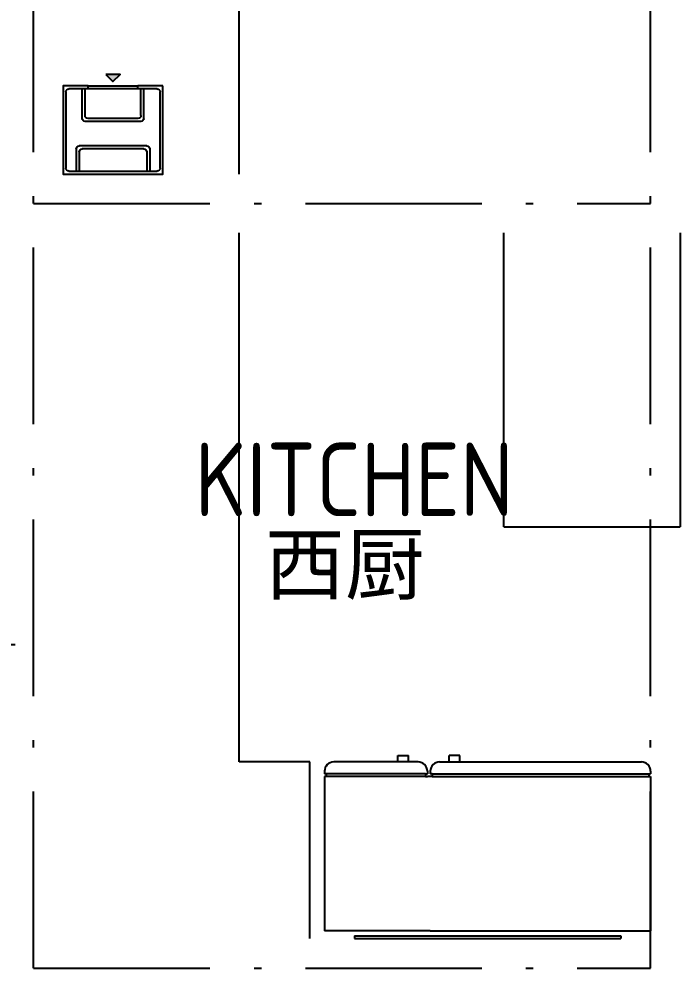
# Model space of a CAD drawing. Extents: x 3694 to 117786, y 20013 to 108631.
# Drawn here: x 24630 to 26880, y 89604 to 92831 of the extents above; entities that cross this region are included whole.
import ezdxf

# ---------------------------------------------------------------- set-up
doc = ezdxf.new("R2010")
doc.units = 0
doc.header["$LTSCALE"] = 1000
doc.header["$MEASUREMENT"] = 0
for name, pattern in [('ACAD_ISO04W100', [30, 24, -3, 0, -3]), ('ACAD_ISO10W100', [18.5, 12, -3, 0.5, -3]), ('DASH', [0.35, 0.25, -0.1])]:
    doc.linetypes.add(name, pattern=pattern)
for name, color, linetype in [('DOTE', 1, 'ACAD_ISO04W100'), ('PUB_TEXT', 7, 'Continuous'), ('家具', 253, 'Continuous')]:
    doc.layers.add(name, color=color, linetype=linetype)
doc.styles.get("Standard").update_dxf_attribs({"font": 'gbenor.shx', "bigfont": 'gbcbig.shx'})

# ---------------------------------------------------------------- blocks, each defined once
blk = doc.blocks.new('A$C146D6EFE')
at = {"layer": '家具'}
for p, q in [((-543.4, 1110), (-534.9, 1110)), ((-534.9, 1104.1), (-534.9, 1110)), ((-534.9, 1104.1), (-524.9, 1104.1)), ((-524.9, 1110), (0, 1110)), ((-524.9, 1104.1), (-524.9, 1110)), ((0, 360), (0, 1110)), ((-574.9, 391.5), (-574.9, 1078.5)), ((16.7, 101.8), (16.7, 1008.2)), ((16.7, 1008.2), (26, 1008.2)), ((26, 101.8), (26, 1008.2)), ((-596.8, 460.9), (-596.8, 424.7)), ((-574.9, 460.9), (-596.8, 460.9)), ((-574.9, 424.7), (-596.8, 424.7)), ((-543.4, 360), (-534.9, 360)), ((-534.9, 365.9), (-524.9, 365.9)), ((-534.9, 365.9), (-534.9, 360)), ((-524.9, 365.9), (-524.9, 350)), ((0, 360), (0, 0)), ((-543.4, 350), (-534.9, 350)), ((-534.9, 344.1), (-534.9, 350)), ((-534.9, 344.1), (-524.9, 344.1)), ((-524.9, 344.1), (-524.9, 350)), ((-574.9, 318.5), (-574.9, 31.5)), ((-596.8, 249.1), (-596.8, 285.3)), ((-574.9, 285.3), (-596.8, 285.3)), ((-574.9, 249.1), (-596.8, 249.1)), ((16.7, 101.8), (26, 101.8)), ((16.7, 101.8), (26, 101.8)), ((-543.4, 0), (-534.9, 0)), ((-534.9, 5.9), (-524.9, 5.9)), ((-534.9, 5.9), (-534.9, 0)), ((-524.9, 5.9), (-524.9, 0)), ((-524.9, 0), (0, 0))]:
    blk.add_line(p, q, dxfattribs=at)
at = {"layer": '家具', "color": 251}
for p, q in [((-534.9, 365.9), (-534.9, 1104.1)), ((-524.9, 365.9), (-524.9, 1104.1)), ((-534.9, 344.1), (-534.9, 5.9)), ((-524.9, 344.1), (-524.9, 5.9))]:
    blk.add_line(p, q, dxfattribs=at)
at = {"layer": '家具'}
for centre, start, end in [((-543.4, 1078.5), 90, 180), ((-543.4, 391.5), 180, 270), ((-543.4, 318.5), 90, 180), ((-543.4, 31.5), 180, 270)]:
    blk.add_arc(centre, 31.5, start, end, dxfattribs=at)
blk = doc.blocks.new('PWII24')
blk.add_hatch(color=256).paths.add_polyline_path([(146.1, -39), (170, -14.8), (193.9, -39)])
for p, q in [((10, 20), (10, 280)), ((20, 290), (320, 290)), ((45, 214.2), (45, 290)), ((55, 224.2), (55, 290)), ((285, 224.2), (285, 290)), ((295, 214.2), (295, 290)), ((330, 280), (330, 20)), ((285, 204.2), (55, 204.2)), ((275, 214.2), (65, 214.2)), ((65, 110.8), (65, 10)), ((265, 120.8), (75, 120.8)), ((75, 100.8), (75, 10)), ((255, 110.8), (85, 110.8)), ((265, 100.8), (265, 10)), ((275, 110.8), (275, 10)), ((10, 20), (10, 35)), ((85, 10), (85, 0)), ((255, 10), (255, 0)), ((320, 10), (255, 10))]:
    blk.add_line(p, q)
at = {"linetype": 'DASH'}
for p, q in [((0, 0), (0, 35)), ((85, 0), (255, 0))]:
    blk.add_line(p, q, dxfattribs=at)
for points in [[(0, 0), (0, 300), (340, 300), (340, 0)], [(85, 0), (0, 0), (0, 35)], [(85, 10), (20, 10)], [(340, 0), (255, 0)]]:
    blk.add_lwpolyline(points)
blk.add_lwpolyline([(255, 10), (85, 10)], dxfattribs=at)
blk.add_lwpolyline([(146.1, -39), (170, -14.8), (193.9, -39)], close=True)
for centre, start, end in [((20, 280), 90, 180), ((320, 280), 0, 90), ((55, 214.2), 180, 270), ((65, 224.2), 180, 270), ((275, 224.2), 270, 0), ((285, 214.2), 270, 0), ((75, 110.8), 90, 180), ((85, 100.8), 90, 180), ((255, 100.8), 360, 90), ((265, 110.8), 360, 90), ((20, 20), 180, 270), ((320, 20), 270, 0)]:
    blk.add_arc(centre, 10, start, end)

msp = doc.modelspace()

# ---------------------------------------------------------------- linework, layer by layer
at = {"layer": 'DOTE', "linetype": 'ACAD_ISO10W100', "ltscale": 0.05}
for p, q in [((24679.8, 89603.7), (24679.8, 99136.4)), ((26779.8, 89603.7), (26779.8, 99136.4)), ((24679.8, 92203.7), (26779.8, 92203.7)), ((18291.9, 90703.7), (24679.8, 90703.7)), ((24679.8, 89603.7), (26779.8, 89603.7))]:
    msp.add_line(p, q, dxfattribs=at)
at = {"layer": '家具'}
for p, q in [((25379.8, 92303.7, 0), (25379.8, 94503.7, 0)), ((25379.8, 90304.6, 0), (25379.8, 92103.7, 0)), ((26279.8, 91103.7), (26279.8, 92103.7)), ((26879.8, 92103.7, 0), (26879.8, 91103.7, 0)), ((26279.8, 91103.7, 0), (26879.8, 91103.7, 0)), ((25619.8, 90304.6), (25379.8, 90304.6, 0)), ((25619.8, 89703.7), (25619.8, 90304.6))]:
    msp.add_line(p, q, dxfattribs=at)

# ---------------------------------------------------------------- block references
at = {"layer": '家具', "linetype": 'Continuous', "xscale": -1, "rotation": 180}
msp.add_blockref('PWII24', (24779.8, 92603.7), dxfattribs=at)
at = {"layer": '家具', "rotation": 270}
msp.add_blockref('A$C146D6EFE', (25669.8, 89729.6), dxfattribs=at)

# ---------------------------------------------------------------- texts
at = {"layer": 'PUB_TEXT'}
msp.add_text('KITCHEN', height=250, dxfattribs=at).set_placement((25227.9, 91140.2))
at = {"layer": 'PUB_TEXT', "insert": (25466.4, 91077.4, 0), "char_height": 200, "width": 4105.676, "attachment_point": 1}
msp.add_mtext('{\\fSimSun|b0|i0|c134|p2;西厨}', dxfattribs=at)

doc.saveas('drawing.dxf')
